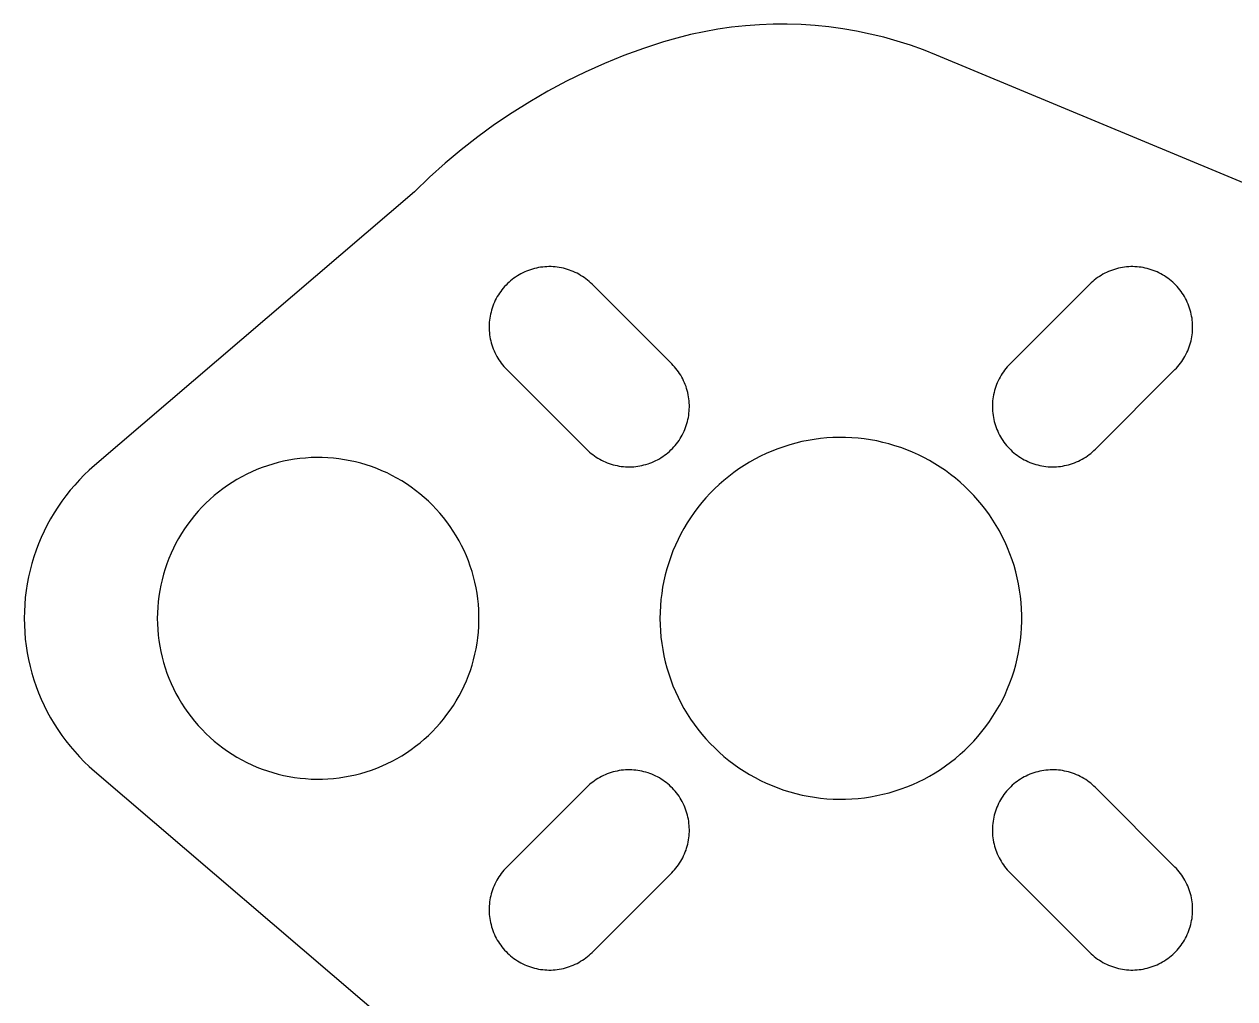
# Model space of a CAD drawing. Header units: millimetres. Extents: x 1015 to 1415, y -25 to 475.
# Drawn here: x 1231.58 to 1261.68, y 1.9 to 26.14 of the extents above; entities that cross this region are included whole.
import ezdxf

# ---------------------------------------------------------------- set-up
doc = ezdxf.new("R2010")
doc.units = ezdxf.units.MM
doc.header["$MEASUREMENT"] = 0
doc.layers.add('corte', color=1, linetype='Continuous', true_color=0xff0000)

msp = doc.modelspace()

# ---------------------------------------------------------------- linework, layer by layer
at = {"layer": 'corte', "linetype": 'Continuous', "lineweight": 25}
for p, q in [((1248.485, 25.949), (1248.146, 25.877)), ((1248.826, 26.01), (1248.485, 25.949)), ((1249.169, 26.06), (1248.826, 26.01)), ((1249.514, 26.097), (1249.169, 26.06)), ((1249.86, 26.122), (1249.514, 26.097)), ((1250.206, 26.136), (1249.86, 26.122)), ((1250.553, 26.137), (1250.206, 26.136)), ((1250.899, 26.126), (1250.553, 26.137)), ((1251.245, 26.103), (1250.899, 26.126)), ((1251.59, 26.069), (1251.245, 26.103)), ((1251.933, 26.022), (1251.59, 26.069)), ((1252.275, 25.964), (1251.933, 26.022)), ((1252.614, 25.893), (1252.275, 25.964)), ((1252.951, 25.811), (1252.614, 25.893)), ((1247.477, 25.696), (1246.981, 25.534)), ((1247.81, 25.792), (1247.477, 25.696)), ((1248.146, 25.877), (1247.81, 25.792)), ((1253.284, 25.718), (1252.951, 25.811)), ((1253.615, 25.613), (1253.284, 25.718)), ((1253.941, 25.496), (1253.615, 25.613)), ((1246.491, 25.355), (1246.008, 25.159)), ((1246.981, 25.534), (1246.491, 25.355)), ((1254.263, 25.369), (1253.941, 25.496)), ((1274.041, 17.128), (1254.263, 25.369)), ((1246.008, 25.159), (1245.531, 24.946)), ((1245.063, 24.716), (1244.602, 24.471)), ((1245.531, 24.946), (1245.063, 24.716)), ((1244.602, 24.471), (1244.151, 24.21)), ((1244.151, 24.21), (1243.708, 23.933)), ((1243.708, 23.933), (1243.276, 23.641)), ((1243.276, 23.641), (1242.854, 23.334)), ((1242.854, 23.334), (1242.443, 23.012)), ((1242.443, 23.012), (1242.043, 22.677)), ((1242.043, 22.677), (1241.656, 22.328)), ((1241.656, 22.328), (1241.28, 21.965)), ((1241.28, 21.965), (1233.325, 15.157)), ((1243.841, 19.877), (1243.798, 19.848)), ((1243.885, 19.903), (1243.841, 19.877)), ((1243.93, 19.929), (1243.885, 19.903)), ((1243.976, 19.952), (1243.93, 19.929)), ((1244.023, 19.974), (1243.976, 19.952)), ((1244.071, 19.995), (1244.023, 19.974)), ((1244.119, 20.014), (1244.071, 19.995)), ((1244.168, 20.031), (1244.119, 20.014)), ((1244.217, 20.046), (1244.168, 20.031)), ((1244.267, 20.06), (1244.217, 20.046)), ((1244.318, 20.072), (1244.267, 20.06)), ((1244.369, 20.082), (1244.318, 20.072)), ((1244.42, 20.09), (1244.369, 20.082)), ((1244.471, 20.097), (1244.42, 20.09)), ((1244.523, 20.102), (1244.471, 20.097)), ((1244.574, 20.105), (1244.523, 20.102)), ((1244.626, 20.106), (1244.574, 20.105)), ((1244.678, 20.106), (1244.626, 20.106)), ((1244.73, 20.104), (1244.678, 20.106)), ((1244.781, 20.1), (1244.73, 20.104)), ((1244.833, 20.094), (1244.781, 20.1)), ((1244.884, 20.086), (1244.833, 20.094)), ((1244.935, 20.077), (1244.884, 20.086)), ((1244.985, 20.066), (1244.935, 20.077)), ((1245.035, 20.053), (1244.985, 20.066)), ((1245.085, 20.039), (1245.035, 20.053)), ((1245.134, 20.022), (1245.085, 20.039)), ((1245.183, 20.004), (1245.134, 20.022)), ((1245.231, 19.985), (1245.183, 20.004)), ((1245.278, 19.964), (1245.231, 19.985)), ((1245.325, 19.941), (1245.278, 19.964)), ((1245.37, 19.916), (1245.325, 19.941)), ((1245.415, 19.89), (1245.37, 19.916)), ((1245.459, 19.863), (1245.415, 19.89)), ((1258.359, 19.89), (1258.315, 19.863)), ((1258.403, 19.916), (1258.359, 19.89)), ((1258.449, 19.941), (1258.403, 19.916)), ((1258.495, 19.964), (1258.449, 19.941)), ((1258.543, 19.985), (1258.495, 19.964)), ((1258.591, 20.004), (1258.543, 19.985)), ((1258.639, 20.022), (1258.591, 20.004)), ((1258.688, 20.039), (1258.639, 20.022)), ((1258.738, 20.053), (1258.688, 20.039)), ((1258.788, 20.066), (1258.738, 20.053)), ((1258.839, 20.077), (1258.788, 20.066)), ((1258.89, 20.086), (1258.839, 20.077)), ((1258.941, 20.094), (1258.89, 20.086)), ((1258.992, 20.1), (1258.941, 20.094)), ((1259.044, 20.104), (1258.992, 20.1)), ((1259.096, 20.106), (1259.044, 20.104)), ((1259.148, 20.106), (1259.096, 20.106)), ((1259.199, 20.105), (1259.148, 20.106)), ((1259.251, 20.102), (1259.199, 20.105)), ((1259.303, 20.097), (1259.251, 20.102)), ((1259.354, 20.09), (1259.303, 20.097)), ((1259.405, 20.082), (1259.354, 20.09)), ((1259.456, 20.072), (1259.405, 20.082)), ((1259.506, 20.06), (1259.456, 20.072)), ((1259.556, 20.046), (1259.506, 20.06)), ((1259.606, 20.031), (1259.556, 20.046)), ((1259.654, 20.014), (1259.606, 20.031)), ((1259.703, 19.995), (1259.654, 20.014)), ((1259.75, 19.974), (1259.703, 19.995)), ((1259.797, 19.952), (1259.75, 19.974)), ((1259.843, 19.929), (1259.797, 19.952)), ((1259.888, 19.903), (1259.843, 19.929)), ((1259.933, 19.877), (1259.888, 19.903)), ((1259.976, 19.848), (1259.933, 19.877)), ((1243.491, 19.572), (1243.458, 19.532)), ((1243.525, 19.611), (1243.491, 19.572)), ((1243.56, 19.649), (1243.525, 19.611)), ((1243.597, 19.685), (1243.56, 19.649)), ((1243.635, 19.721), (1243.597, 19.685)), ((1243.674, 19.755), (1243.635, 19.721)), ((1243.714, 19.787), (1243.674, 19.755)), ((1243.755, 19.818), (1243.714, 19.787)), ((1243.798, 19.848), (1243.755, 19.818)), ((1245.502, 19.834), (1245.459, 19.863)), ((1245.543, 19.803), (1245.502, 19.834)), ((1245.584, 19.771), (1245.543, 19.803)), ((1245.624, 19.738), (1245.584, 19.771)), ((1245.662, 19.703), (1245.624, 19.738)), ((1245.7, 19.667), (1245.662, 19.703)), ((1247.679, 17.687), (1245.7, 19.667)), ((1258.074, 19.667), (1256.094, 17.687)), ((1258.111, 19.703), (1258.074, 19.667)), ((1258.15, 19.738), (1258.111, 19.703)), ((1258.189, 19.771), (1258.15, 19.738)), ((1258.23, 19.803), (1258.189, 19.771)), ((1258.272, 19.834), (1258.23, 19.803)), ((1258.315, 19.863), (1258.272, 19.834)), ((1260.018, 19.818), (1259.976, 19.848)), ((1260.06, 19.787), (1260.018, 19.818)), ((1260.1, 19.755), (1260.06, 19.787)), ((1260.139, 19.721), (1260.1, 19.755)), ((1260.177, 19.685), (1260.139, 19.721)), ((1260.213, 19.649), (1260.177, 19.685)), ((1260.249, 19.611), (1260.213, 19.649)), ((1260.283, 19.572), (1260.249, 19.611)), ((1260.315, 19.532), (1260.283, 19.572)), ((1243.293, 19.269), (1243.271, 19.222)), ((1243.317, 19.315), (1243.293, 19.269)), ((1243.342, 19.36), (1243.317, 19.315)), ((1243.369, 19.405), (1243.342, 19.36)), ((1243.397, 19.448), (1243.369, 19.405)), ((1243.427, 19.49), (1243.397, 19.448)), ((1243.458, 19.532), (1243.427, 19.49)), ((1260.347, 19.49), (1260.315, 19.532)), ((1260.376, 19.448), (1260.347, 19.49)), ((1260.405, 19.405), (1260.376, 19.448)), ((1260.432, 19.36), (1260.405, 19.405)), ((1260.457, 19.315), (1260.432, 19.36)), ((1260.48, 19.269), (1260.457, 19.315)), ((1260.502, 19.222), (1260.48, 19.269)), ((1243.186, 18.978), (1243.174, 18.928)), ((1243.199, 19.028), (1243.186, 18.978)), ((1243.215, 19.077), (1243.199, 19.028)), ((1243.232, 19.126), (1243.215, 19.077)), ((1243.251, 19.175), (1243.232, 19.126)), ((1243.271, 19.222), (1243.251, 19.175)), ((1260.523, 19.175), (1260.502, 19.222)), ((1260.542, 19.126), (1260.523, 19.175)), ((1260.559, 19.077), (1260.542, 19.126)), ((1260.574, 19.028), (1260.559, 19.077)), ((1260.588, 18.978), (1260.574, 19.028)), ((1260.6, 18.928), (1260.588, 18.978)), ((1243.14, 18.671), (1243.139, 18.619)), ((1243.143, 18.723), (1243.14, 18.671)), ((1243.148, 18.774), (1243.143, 18.723)), ((1243.155, 18.826), (1243.148, 18.774)), ((1243.164, 18.877), (1243.155, 18.826)), ((1243.174, 18.928), (1243.164, 18.877)), ((1260.61, 18.877), (1260.6, 18.928)), ((1260.619, 18.826), (1260.61, 18.877)), ((1260.625, 18.774), (1260.619, 18.826)), ((1260.63, 18.723), (1260.625, 18.774)), ((1260.633, 18.671), (1260.63, 18.723)), ((1260.635, 18.619), (1260.633, 18.671)), ((1243.139, 18.619), (1243.139, 18.568)), ((1243.139, 18.568), (1243.142, 18.516)), ((1243.142, 18.516), (1243.146, 18.464)), ((1243.146, 18.464), (1243.151, 18.413)), ((1243.151, 18.413), (1243.159, 18.362)), ((1260.615, 18.362), (1260.622, 18.413)), ((1260.622, 18.413), (1260.628, 18.464)), ((1260.628, 18.464), (1260.632, 18.516)), ((1260.632, 18.516), (1260.634, 18.568)), ((1260.634, 18.568), (1260.635, 18.619)), ((1243.159, 18.362), (1243.168, 18.311)), ((1243.168, 18.311), (1243.179, 18.26)), ((1243.179, 18.26), (1243.192, 18.21)), ((1243.192, 18.21), (1243.207, 18.16)), ((1243.207, 18.16), (1243.223, 18.111)), ((1243.223, 18.111), (1243.241, 18.063)), ((1260.533, 18.063), (1260.55, 18.111)), ((1260.55, 18.111), (1260.567, 18.16)), ((1260.567, 18.16), (1260.581, 18.21)), ((1260.581, 18.21), (1260.594, 18.26)), ((1260.594, 18.26), (1260.605, 18.311)), ((1260.605, 18.311), (1260.615, 18.362)), ((1243.241, 18.063), (1243.261, 18.015)), ((1243.261, 18.015), (1243.282, 17.967)), ((1243.282, 17.967), (1243.305, 17.921)), ((1243.305, 17.921), (1243.329, 17.875)), ((1243.329, 17.875), (1243.355, 17.83)), ((1243.355, 17.83), (1243.383, 17.787)), ((1243.383, 17.787), (1243.412, 17.744)), ((1260.362, 17.744), (1260.391, 17.787)), ((1260.391, 17.787), (1260.418, 17.83)), ((1260.418, 17.83), (1260.444, 17.875)), ((1260.444, 17.875), (1260.469, 17.921)), ((1260.469, 17.921), (1260.492, 17.967)), ((1260.492, 17.967), (1260.513, 18.015)), ((1260.513, 18.015), (1260.533, 18.063)), ((1243.412, 17.744), (1243.442, 17.702)), ((1243.442, 17.702), (1243.474, 17.661)), ((1243.474, 17.661), (1243.508, 17.622)), ((1243.508, 17.622), (1243.542, 17.583)), ((1243.542, 17.583), (1243.578, 17.546)), ((1243.578, 17.546), (1245.558, 15.566)), ((1247.715, 17.65), (1247.679, 17.687)), ((1247.75, 17.612), (1247.715, 17.65)), ((1247.783, 17.572), (1247.75, 17.612)), ((1247.815, 17.531), (1247.783, 17.572)), ((1247.846, 17.489), (1247.815, 17.531)), ((1247.875, 17.446), (1247.846, 17.489)), ((1255.928, 17.489), (1255.899, 17.446)), ((1255.958, 17.531), (1255.928, 17.489)), ((1255.99, 17.572), (1255.958, 17.531)), ((1256.023, 17.612), (1255.99, 17.572)), ((1256.058, 17.65), (1256.023, 17.612)), ((1256.094, 17.687), (1256.058, 17.65)), ((1258.215, 15.566), (1260.195, 17.546)), ((1260.195, 17.546), (1260.231, 17.583)), ((1260.231, 17.583), (1260.266, 17.622)), ((1260.266, 17.622), (1260.299, 17.661)), ((1260.299, 17.661), (1260.331, 17.702)), ((1260.331, 17.702), (1260.362, 17.744)), ((1247.903, 17.403), (1247.875, 17.446)), ((1247.929, 17.358), (1247.903, 17.403)), ((1247.953, 17.312), (1247.929, 17.358)), ((1247.976, 17.266), (1247.953, 17.312)), ((1247.997, 17.219), (1247.976, 17.266)), ((1248.017, 17.171), (1247.997, 17.219)), ((1248.035, 17.122), (1248.017, 17.171)), ((1255.757, 17.171), (1255.739, 17.122)), ((1255.776, 17.219), (1255.757, 17.171)), ((1255.798, 17.266), (1255.776, 17.219)), ((1255.821, 17.312), (1255.798, 17.266)), ((1255.845, 17.358), (1255.821, 17.312)), ((1255.871, 17.403), (1255.845, 17.358)), ((1255.899, 17.446), (1255.871, 17.403)), ((1248.051, 17.073), (1248.035, 17.122)), ((1248.065, 17.023), (1248.051, 17.073)), ((1248.078, 16.973), (1248.065, 17.023)), ((1248.089, 16.922), (1248.078, 16.973)), ((1248.099, 16.871), (1248.089, 16.922)), ((1248.106, 16.82), (1248.099, 16.871)), ((1255.675, 16.871), (1255.667, 16.82)), ((1255.684, 16.922), (1255.675, 16.871)), ((1255.695, 16.973), (1255.684, 16.922)), ((1255.708, 17.023), (1255.695, 16.973)), ((1255.723, 17.073), (1255.708, 17.023)), ((1255.739, 17.122), (1255.723, 17.073)), ((1248.112, 16.769), (1248.106, 16.82)), ((1248.116, 16.717), (1248.112, 16.769)), ((1248.114, 16.51), (1248.117, 16.562)), ((1248.118, 16.665), (1248.116, 16.717)), ((1248.117, 16.562), (1248.119, 16.614)), ((1248.119, 16.614), (1248.118, 16.665)), ((1255.657, 16.717), (1255.655, 16.665)), ((1255.655, 16.665), (1255.655, 16.614)), ((1255.655, 16.614), (1255.656, 16.562)), ((1255.656, 16.562), (1255.659, 16.51)), ((1255.661, 16.769), (1255.657, 16.717)), ((1255.667, 16.82), (1255.661, 16.769)), ((1248.072, 16.255), (1248.084, 16.305)), ((1248.084, 16.305), (1248.094, 16.356)), ((1248.094, 16.356), (1248.103, 16.407)), ((1248.103, 16.407), (1248.109, 16.459)), ((1248.109, 16.459), (1248.114, 16.51)), ((1255.659, 16.51), (1255.664, 16.459)), ((1255.664, 16.459), (1255.671, 16.407)), ((1255.671, 16.407), (1255.679, 16.356)), ((1255.679, 16.356), (1255.69, 16.305)), ((1255.69, 16.305), (1255.701, 16.255)), ((1247.941, 15.918), (1247.965, 15.964)), ((1247.965, 15.964), (1247.987, 16.011)), ((1247.987, 16.011), (1248.007, 16.059)), ((1248.007, 16.059), (1248.026, 16.107)), ((1248.026, 16.107), (1248.043, 16.156)), ((1248.043, 16.156), (1248.058, 16.205)), ((1248.058, 16.205), (1248.072, 16.255)), ((1255.701, 16.255), (1255.715, 16.205)), ((1255.715, 16.205), (1255.731, 16.156)), ((1255.731, 16.156), (1255.748, 16.107)), ((1255.748, 16.107), (1255.766, 16.059)), ((1255.766, 16.059), (1255.787, 16.011)), ((1255.787, 16.011), (1255.809, 15.964)), ((1255.809, 15.964), (1255.833, 15.918)), ((1247.733, 15.622), (1247.767, 15.661)), ((1247.767, 15.661), (1247.8, 15.702)), ((1247.8, 15.702), (1247.831, 15.743)), ((1247.831, 15.743), (1247.861, 15.785)), ((1247.861, 15.785), (1247.889, 15.829)), ((1247.889, 15.829), (1247.916, 15.873)), ((1247.916, 15.873), (1247.941, 15.918)), ((1250.614, 15.675), (1250.465, 15.628)), ((1250.765, 15.717), (1250.614, 15.675)), ((1250.917, 15.753), (1250.765, 15.717)), ((1251.07, 15.784), (1250.917, 15.753)), ((1251.224, 15.81), (1251.07, 15.784)), ((1251.379, 15.83), (1251.224, 15.81)), ((1251.534, 15.845), (1251.379, 15.83)), ((1251.69, 15.854), (1251.534, 15.845)), ((1251.846, 15.858), (1251.69, 15.854)), ((1252.002, 15.857), (1251.846, 15.858)), ((1252.158, 15.85), (1252.002, 15.857)), ((1252.314, 15.838), (1252.158, 15.85)), ((1252.469, 15.821), (1252.314, 15.838)), ((1252.624, 15.798), (1252.469, 15.821)), ((1252.778, 15.77), (1252.624, 15.798)), ((1252.93, 15.736), (1252.778, 15.77)), ((1253.081, 15.697), (1252.93, 15.736)), ((1253.231, 15.653), (1253.081, 15.697)), ((1255.833, 15.918), (1255.858, 15.873)), ((1255.858, 15.873), (1255.885, 15.829)), ((1255.885, 15.829), (1255.913, 15.785)), ((1255.913, 15.785), (1255.943, 15.743)), ((1255.943, 15.743), (1255.974, 15.702)), ((1255.974, 15.702), (1256.007, 15.661)), ((1256.007, 15.661), (1256.041, 15.622)), ((1238.712, 15.355), (1238.573, 15.346)), ((1238.851, 15.358), (1238.712, 15.355)), ((1238.99, 15.357), (1238.851, 15.358)), ((1239.128, 15.351), (1238.99, 15.357)), ((1245.558, 15.566), (1245.595, 15.53)), ((1245.595, 15.53), (1245.634, 15.495)), ((1245.634, 15.495), (1245.674, 15.462)), ((1245.674, 15.462), (1245.714, 15.43)), ((1245.714, 15.43), (1245.756, 15.4)), ((1245.756, 15.4), (1245.799, 15.37)), ((1245.799, 15.37), (1245.843, 15.343)), ((1247.373, 15.33), (1247.417, 15.357)), ((1247.417, 15.357), (1247.46, 15.385)), ((1247.46, 15.385), (1247.503, 15.415)), ((1247.503, 15.415), (1247.544, 15.446)), ((1247.544, 15.446), (1247.584, 15.478)), ((1247.584, 15.478), (1247.623, 15.512)), ((1247.623, 15.512), (1247.661, 15.548)), ((1247.661, 15.548), (1247.698, 15.584)), ((1247.698, 15.584), (1247.733, 15.622)), ((1249.888, 15.39), (1249.749, 15.319)), ((1250.029, 15.457), (1249.888, 15.39)), ((1250.172, 15.519), (1250.029, 15.457)), ((1250.318, 15.576), (1250.172, 15.519)), ((1250.465, 15.628), (1250.318, 15.576)), ((1253.38, 15.604), (1253.231, 15.653)), ((1253.526, 15.549), (1253.38, 15.604)), ((1253.67, 15.49), (1253.526, 15.549)), ((1253.813, 15.426), (1253.67, 15.49)), ((1253.953, 15.356), (1253.813, 15.426)), ((1254.09, 15.282), (1253.953, 15.356)), ((1256.041, 15.622), (1256.076, 15.584)), ((1256.076, 15.584), (1256.113, 15.548)), ((1256.113, 15.548), (1256.15, 15.512)), ((1256.15, 15.512), (1256.189, 15.478)), ((1256.189, 15.478), (1256.23, 15.446)), ((1256.23, 15.446), (1256.271, 15.415)), ((1256.271, 15.415), (1256.313, 15.385)), ((1256.313, 15.385), (1256.357, 15.357)), ((1256.357, 15.357), (1256.401, 15.33)), ((1257.931, 15.343), (1257.975, 15.37)), ((1257.975, 15.37), (1258.017, 15.4)), ((1258.017, 15.4), (1258.059, 15.43)), ((1258.059, 15.43), (1258.1, 15.462)), ((1258.1, 15.462), (1258.14, 15.495)), ((1258.14, 15.495), (1258.178, 15.53)), ((1258.178, 15.53), (1258.215, 15.566)), ((1233.325, 15.157), (1233.196, 15.043)), ((1237.363, 15.057), (1237.235, 15.002)), ((1237.492, 15.108), (1237.363, 15.057)), ((1237.623, 15.154), (1237.492, 15.108)), ((1237.756, 15.195), (1237.623, 15.154)), ((1237.889, 15.232), (1237.756, 15.195)), ((1238.024, 15.265), (1237.889, 15.232)), ((1238.161, 15.292), (1238.024, 15.265)), ((1238.297, 15.315), (1238.161, 15.292)), ((1238.435, 15.333), (1238.297, 15.315)), ((1238.573, 15.346), (1238.435, 15.333)), ((1239.267, 15.341), (1239.128, 15.351)), ((1239.405, 15.325), (1239.267, 15.341)), ((1239.542, 15.305), (1239.405, 15.325)), ((1239.679, 15.279), (1239.542, 15.305)), ((1239.814, 15.25), (1239.679, 15.279)), ((1239.949, 15.215), (1239.814, 15.25)), ((1240.082, 15.176), (1239.949, 15.215)), ((1240.214, 15.132), (1240.082, 15.176)), ((1240.344, 15.084), (1240.214, 15.132)), ((1240.472, 15.031), (1240.344, 15.084)), ((1245.843, 15.343), (1245.888, 15.317)), ((1245.888, 15.317), (1245.933, 15.292)), ((1245.933, 15.292), (1245.98, 15.27)), ((1245.98, 15.27), (1246.027, 15.248)), ((1246.027, 15.248), (1246.075, 15.229)), ((1246.075, 15.229), (1246.123, 15.211)), ((1246.123, 15.211), (1246.173, 15.195)), ((1246.173, 15.195), (1246.222, 15.18)), ((1246.222, 15.18), (1246.272, 15.167)), ((1246.272, 15.167), (1246.323, 15.156)), ((1246.323, 15.156), (1246.374, 15.147)), ((1246.374, 15.147), (1246.425, 15.139)), ((1246.425, 15.139), (1246.477, 15.133)), ((1246.477, 15.133), (1246.528, 15.129)), ((1246.528, 15.129), (1246.58, 15.127)), ((1246.58, 15.127), (1246.632, 15.127)), ((1246.632, 15.127), (1246.684, 15.128)), ((1246.684, 15.128), (1246.735, 15.131)), ((1246.735, 15.131), (1246.787, 15.136)), ((1246.787, 15.136), (1246.838, 15.143)), ((1246.838, 15.143), (1246.889, 15.151)), ((1246.889, 15.151), (1246.94, 15.161)), ((1246.94, 15.161), (1246.99, 15.173)), ((1246.99, 15.173), (1247.04, 15.187)), ((1247.04, 15.187), (1247.09, 15.202)), ((1247.09, 15.202), (1247.139, 15.22)), ((1247.139, 15.22), (1247.187, 15.238)), ((1247.187, 15.238), (1247.234, 15.259)), ((1247.234, 15.259), (1247.281, 15.281)), ((1247.281, 15.281), (1247.327, 15.304)), ((1247.327, 15.304), (1247.373, 15.33)), ((1249.349, 15.075), (1249.222, 14.985)), ((1249.48, 15.161), (1249.349, 15.075)), ((1249.613, 15.242), (1249.48, 15.161)), ((1249.749, 15.319), (1249.613, 15.242)), ((1254.225, 15.203), (1254.09, 15.282)), ((1254.357, 15.12), (1254.225, 15.203)), ((1254.486, 15.032), (1254.357, 15.12)), ((1256.401, 15.33), (1256.446, 15.304)), ((1256.446, 15.304), (1256.492, 15.281)), ((1256.492, 15.281), (1256.539, 15.259)), ((1256.539, 15.259), (1256.587, 15.238)), ((1256.587, 15.238), (1256.635, 15.22)), ((1256.635, 15.22), (1256.684, 15.202)), ((1256.684, 15.202), (1256.733, 15.187)), ((1256.733, 15.187), (1256.783, 15.173)), ((1256.783, 15.173), (1256.834, 15.161)), ((1256.834, 15.161), (1256.884, 15.151)), ((1256.884, 15.151), (1256.935, 15.143)), ((1256.935, 15.143), (1256.987, 15.136)), ((1256.987, 15.136), (1257.038, 15.131)), ((1257.038, 15.131), (1257.09, 15.128)), ((1257.09, 15.128), (1257.142, 15.127)), ((1257.142, 15.127), (1257.194, 15.127)), ((1257.194, 15.127), (1257.245, 15.129)), ((1257.245, 15.129), (1257.297, 15.133)), ((1257.297, 15.133), (1257.348, 15.139)), ((1257.348, 15.139), (1257.4, 15.147)), ((1257.4, 15.147), (1257.451, 15.156)), ((1257.451, 15.156), (1257.501, 15.167)), ((1257.501, 15.167), (1257.551, 15.18)), ((1257.551, 15.18), (1257.601, 15.195)), ((1257.601, 15.195), (1257.65, 15.211)), ((1257.65, 15.211), (1257.699, 15.229)), ((1257.699, 15.229), (1257.747, 15.248)), ((1257.747, 15.248), (1257.794, 15.27)), ((1257.794, 15.27), (1257.84, 15.292)), ((1257.84, 15.292), (1257.886, 15.317)), ((1257.886, 15.317), (1257.931, 15.343)), ((1232.95, 14.801), (1232.834, 14.674)), ((1233.071, 14.924), (1232.95, 14.801)), ((1233.196, 15.043), (1233.071, 14.924)), ((1236.866, 14.81), (1236.747, 14.738)), ((1236.987, 14.879), (1236.866, 14.81)), ((1237.11, 14.942), (1236.987, 14.879)), ((1237.235, 15.002), (1237.11, 14.942)), ((1240.599, 14.974), (1240.472, 15.031)), ((1240.723, 14.912), (1240.599, 14.974)), ((1240.845, 14.846), (1240.723, 14.912)), ((1240.965, 14.776), (1240.845, 14.846)), ((1241.083, 14.702), (1240.965, 14.776)), ((1248.977, 14.791), (1248.859, 14.688)), ((1249.097, 14.89), (1248.977, 14.791)), ((1249.222, 14.985), (1249.097, 14.89)), ((1254.612, 14.94), (1254.486, 15.032)), ((1254.735, 14.843), (1254.612, 14.94)), ((1254.854, 14.742), (1254.735, 14.843)), ((1232.721, 14.543), (1232.614, 14.408)), ((1232.834, 14.674), (1232.721, 14.543)), ((1236.407, 14.497), (1236.3, 14.41)), ((1236.518, 14.582), (1236.407, 14.497)), ((1236.631, 14.662), (1236.518, 14.582)), ((1236.747, 14.738), (1236.631, 14.662)), ((1241.197, 14.624), (1241.083, 14.702)), ((1241.309, 14.542), (1241.197, 14.624)), ((1241.418, 14.456), (1241.309, 14.542)), ((1241.524, 14.366), (1241.418, 14.456)), ((1248.635, 14.47), (1248.529, 14.355)), ((1248.745, 14.581), (1248.635, 14.47)), ((1248.859, 14.688), (1248.745, 14.581)), ((1254.97, 14.637), (1254.854, 14.742)), ((1255.081, 14.528), (1254.97, 14.637)), ((1255.19, 14.415), (1255.081, 14.528)), ((1232.511, 14.269), (1232.413, 14.127)), ((1232.614, 14.408), (1232.511, 14.269)), ((1236.094, 14.223), (1235.997, 14.124)), ((1236.196, 14.318), (1236.094, 14.223)), ((1236.3, 14.41), (1236.196, 14.318)), ((1241.627, 14.273), (1241.524, 14.366)), ((1241.727, 14.176), (1241.627, 14.273)), ((1241.823, 14.075), (1241.727, 14.176)), ((1248.427, 14.237), (1248.33, 14.115)), ((1248.529, 14.355), (1248.427, 14.237)), ((1255.294, 14.299), (1255.19, 14.415)), ((1255.394, 14.179), (1255.294, 14.299)), ((1255.489, 14.055), (1255.394, 14.179)), ((1232.32, 13.982), (1232.232, 13.833)), ((1232.413, 14.127), (1232.32, 13.982)), ((1235.812, 13.917), (1235.725, 13.809)), ((1235.903, 14.022), (1235.812, 13.917)), ((1235.997, 14.124), (1235.903, 14.022)), ((1241.915, 13.972), (1241.823, 14.075)), ((1242.004, 13.865), (1241.915, 13.972)), ((1242.089, 13.756), (1242.004, 13.865)), ((1248.147, 13.862), (1248.062, 13.73)), ((1248.236, 13.99), (1248.147, 13.862)), ((1248.33, 14.115), (1248.236, 13.99)), ((1255.581, 13.929), (1255.489, 14.055)), ((1255.668, 13.799), (1255.581, 13.929)), ((1232.149, 13.682), (1232.072, 13.528)), ((1232.232, 13.833), (1232.149, 13.682)), ((1235.563, 13.583), (1235.487, 13.467)), ((1235.642, 13.697), (1235.563, 13.583)), ((1235.725, 13.809), (1235.642, 13.697)), ((1242.17, 13.643), (1242.089, 13.756)), ((1242.248, 13.528), (1242.17, 13.643)), ((1247.982, 13.596), (1247.907, 13.459)), ((1248.062, 13.73), (1247.982, 13.596)), ((1255.75, 13.666), (1255.668, 13.799)), ((1255.828, 13.531), (1255.75, 13.666)), ((1231.999, 13.371), (1231.933, 13.212)), ((1232.072, 13.528), (1231.999, 13.371)), ((1235.416, 13.347), (1235.349, 13.226)), ((1235.487, 13.467), (1235.416, 13.347)), ((1242.321, 13.41), (1242.248, 13.528)), ((1242.39, 13.289), (1242.321, 13.41)), ((1242.455, 13.167), (1242.39, 13.289)), ((1247.837, 13.32), (1247.771, 13.178)), ((1247.907, 13.459), (1247.837, 13.32)), ((1255.901, 13.392), (1255.828, 13.531)), ((1255.969, 13.252), (1255.901, 13.392)), ((1256.032, 13.109), (1255.969, 13.252)), ((1231.871, 13.05), (1231.816, 12.887)), ((1231.933, 13.212), (1231.871, 13.05)), ((1235.228, 12.976), (1235.174, 12.848)), ((1235.287, 13.102), (1235.228, 12.976)), ((1235.349, 13.226), (1235.287, 13.102)), ((1242.516, 13.042), (1242.455, 13.167)), ((1242.572, 12.915), (1242.516, 13.042)), ((1247.71, 13.034), (1247.655, 12.888)), ((1247.771, 13.178), (1247.71, 13.034)), ((1256.091, 12.964), (1256.032, 13.109)), ((1256.144, 12.817), (1256.091, 12.964)), ((1231.766, 12.722), (1231.722, 12.555)), ((1231.816, 12.887), (1231.766, 12.722)), ((1235.125, 12.718), (1235.08, 12.587)), ((1235.174, 12.848), (1235.125, 12.718)), ((1242.624, 12.786), (1242.572, 12.915)), ((1242.671, 12.655), (1242.624, 12.786)), ((1242.714, 12.523), (1242.671, 12.655)), ((1247.604, 12.74), (1247.559, 12.591)), ((1247.655, 12.888), (1247.604, 12.74)), ((1256.192, 12.669), (1256.144, 12.817)), ((1256.235, 12.518), (1256.192, 12.669)), ((1231.683, 12.387), (1231.651, 12.217)), ((1231.722, 12.555), (1231.683, 12.387)), ((1235.04, 12.454), (1235.004, 12.32)), ((1235.08, 12.587), (1235.04, 12.454)), ((1242.752, 12.39), (1242.714, 12.523)), ((1242.785, 12.255), (1242.752, 12.39)), ((1247.519, 12.44), (1247.484, 12.288)), ((1247.559, 12.591), (1247.519, 12.44)), ((1256.272, 12.367), (1256.235, 12.518)), ((1256.305, 12.214), (1256.272, 12.367)), ((1231.624, 12.047), (1231.603, 11.875)), ((1231.651, 12.217), (1231.624, 12.047)), ((1234.947, 12.048), (1234.925, 11.911)), ((1234.973, 12.184), (1234.947, 12.048)), ((1235.004, 12.32), (1234.973, 12.184)), ((1242.814, 12.119), (1242.785, 12.255)), ((1242.838, 11.982), (1242.814, 12.119)), ((1247.454, 12.134), (1247.43, 11.98)), ((1247.484, 12.288), (1247.454, 12.134)), ((1256.332, 12.06), (1256.305, 12.214)), ((1256.353, 11.906), (1256.332, 12.06)), ((1231.603, 11.875), (1231.588, 11.704)), ((1234.908, 11.773), (1234.896, 11.635)), ((1234.925, 11.911), (1234.908, 11.773)), ((1242.857, 11.845), (1242.838, 11.982)), ((1242.872, 11.707), (1242.857, 11.845)), ((1247.411, 11.825), (1247.398, 11.669)), ((1247.43, 11.98), (1247.411, 11.825)), ((1256.37, 11.75), (1256.353, 11.906)), ((1256.381, 11.594), (1256.37, 11.75)), ((1231.58, 11.531), (1231.577, 11.359)), ((1231.588, 11.704), (1231.58, 11.531)), ((1234.889, 11.496), (1234.887, 11.357)), ((1234.896, 11.635), (1234.889, 11.496)), ((1242.881, 11.568), (1242.872, 11.707)), ((1242.886, 11.429), (1242.881, 11.568)), ((1247.389, 11.513), (1247.387, 11.357)), ((1247.398, 11.669), (1247.389, 11.513)), ((1256.386, 11.438), (1256.381, 11.594)), ((1231.577, 11.359), (1231.58, 11.186)), ((1231.58, 11.186), (1231.588, 11.014)), ((1234.887, 11.357), (1234.889, 11.219)), ((1234.889, 11.219), (1234.897, 11.08)), ((1242.872, 11.013), (1242.881, 11.152)), ((1242.881, 11.152), (1242.886, 11.291)), ((1242.886, 11.291), (1242.886, 11.429)), ((1247.387, 11.357), (1247.39, 11.201)), ((1247.39, 11.201), (1247.398, 11.045)), ((1256.381, 11.126), (1256.386, 11.282)), ((1256.386, 11.282), (1256.386, 11.438)), ((1231.588, 11.014), (1231.603, 10.842)), ((1231.603, 10.842), (1231.624, 10.671)), ((1234.897, 11.08), (1234.909, 10.942)), ((1234.909, 10.942), (1234.925, 10.804)), ((1242.838, 10.738), (1242.857, 10.875)), ((1242.857, 10.875), (1242.872, 11.013)), ((1247.398, 11.045), (1247.411, 10.889)), ((1247.411, 10.889), (1247.43, 10.734)), ((1256.354, 10.815), (1256.37, 10.97)), ((1256.37, 10.97), (1256.381, 11.126)), ((1231.624, 10.671), (1231.651, 10.5)), ((1234.925, 10.804), (1234.947, 10.667)), ((1234.947, 10.667), (1234.974, 10.53)), ((1242.786, 10.465), (1242.814, 10.601)), ((1242.814, 10.601), (1242.838, 10.738)), ((1247.43, 10.734), (1247.455, 10.58)), ((1247.455, 10.58), (1247.484, 10.427)), ((1256.305, 10.506), (1256.332, 10.66)), ((1256.332, 10.66), (1256.354, 10.815)), ((1231.651, 10.5), (1231.683, 10.331)), ((1231.683, 10.331), (1231.722, 10.162)), ((1234.974, 10.53), (1235.005, 10.395)), ((1235.005, 10.395), (1235.04, 10.261)), ((1235.04, 10.261), (1235.081, 10.128)), ((1242.714, 10.197), (1242.752, 10.33)), ((1242.752, 10.33), (1242.786, 10.465)), ((1247.484, 10.427), (1247.519, 10.274)), ((1247.519, 10.274), (1247.56, 10.124)), ((1256.236, 10.202), (1256.273, 10.353)), ((1256.273, 10.353), (1256.305, 10.506)), ((1231.722, 10.162), (1231.766, 9.995)), ((1231.766, 9.995), (1231.816, 9.83)), ((1235.081, 10.128), (1235.126, 9.997)), ((1235.126, 9.997), (1235.175, 9.867)), ((1242.624, 9.934), (1242.672, 10.065)), ((1242.672, 10.065), (1242.714, 10.197)), ((1247.56, 10.124), (1247.605, 9.974)), ((1247.605, 9.974), (1247.656, 9.826)), ((1256.145, 9.903), (1256.193, 10.051)), ((1256.193, 10.051), (1256.236, 10.202)), ((1231.816, 9.83), (1231.871, 9.667)), ((1231.871, 9.667), (1231.933, 9.505)), ((1235.175, 9.867), (1235.229, 9.739)), ((1235.229, 9.739), (1235.288, 9.613)), ((1242.456, 9.553), (1242.517, 9.678)), ((1242.517, 9.678), (1242.573, 9.805)), ((1242.573, 9.805), (1242.624, 9.934)), ((1247.656, 9.826), (1247.711, 9.68)), ((1247.711, 9.68), (1247.772, 9.536)), ((1256.034, 9.611), (1256.092, 9.756)), ((1256.092, 9.756), (1256.145, 9.903)), ((1231.933, 9.505), (1231.999, 9.346)), ((1231.999, 9.346), (1232.072, 9.19)), ((1235.288, 9.613), (1235.351, 9.489)), ((1235.351, 9.489), (1235.418, 9.368)), ((1235.418, 9.368), (1235.489, 9.248)), ((1242.322, 9.31), (1242.391, 9.43)), ((1242.391, 9.43), (1242.456, 9.553)), ((1247.772, 9.536), (1247.838, 9.395)), ((1247.838, 9.395), (1247.909, 9.255)), ((1255.902, 9.327), (1255.97, 9.468)), ((1255.97, 9.468), (1256.034, 9.611)), ((1232.072, 9.19), (1232.149, 9.035)), ((1232.149, 9.035), (1232.232, 8.884)), ((1235.489, 9.248), (1235.564, 9.132)), ((1235.564, 9.132), (1235.643, 9.018)), ((1242.091, 8.964), (1242.172, 9.077)), ((1242.172, 9.077), (1242.249, 9.192)), ((1242.249, 9.192), (1242.322, 9.31)), ((1247.909, 9.255), (1247.984, 9.119)), ((1247.984, 9.119), (1248.064, 8.985)), ((1255.669, 8.921), (1255.752, 9.054)), ((1255.752, 9.054), (1255.829, 9.189)), ((1255.829, 9.189), (1255.902, 9.327)), ((1232.232, 8.884), (1232.32, 8.736)), ((1232.32, 8.736), (1232.413, 8.59)), ((1235.643, 9.018), (1235.727, 8.907)), ((1235.727, 8.907), (1235.814, 8.798)), ((1235.814, 8.798), (1235.904, 8.693)), ((1241.824, 8.644), (1241.917, 8.747)), ((1241.917, 8.747), (1242.006, 8.854)), ((1242.006, 8.854), (1242.091, 8.964)), ((1248.064, 8.985), (1248.149, 8.853)), ((1248.149, 8.853), (1248.238, 8.725)), ((1255.491, 8.665), (1255.583, 8.791)), ((1255.583, 8.791), (1255.669, 8.921)), ((1232.413, 8.59), (1232.511, 8.448)), ((1232.511, 8.448), (1232.614, 8.31)), ((1235.904, 8.693), (1235.999, 8.591)), ((1235.999, 8.591), (1236.096, 8.493)), ((1236.096, 8.493), (1236.198, 8.398)), ((1241.526, 8.353), (1241.629, 8.447)), ((1241.629, 8.447), (1241.728, 8.543)), ((1241.728, 8.543), (1241.824, 8.644)), ((1248.238, 8.725), (1248.332, 8.6)), ((1248.332, 8.6), (1248.429, 8.478)), ((1248.429, 8.478), (1248.531, 8.36)), ((1255.296, 8.421), (1255.395, 8.541)), ((1255.395, 8.541), (1255.491, 8.665)), ((1232.614, 8.31), (1232.721, 8.175)), ((1232.721, 8.175), (1232.834, 8.043)), ((1236.198, 8.398), (1236.302, 8.306)), ((1236.302, 8.306), (1236.409, 8.218)), ((1236.409, 8.218), (1236.52, 8.134)), ((1236.52, 8.134), (1236.633, 8.054)), ((1241.2, 8.095), (1241.311, 8.177)), ((1241.311, 8.177), (1241.42, 8.263)), ((1241.42, 8.263), (1241.526, 8.353)), ((1248.531, 8.36), (1248.638, 8.245)), ((1248.638, 8.245), (1248.748, 8.134)), ((1248.748, 8.134), (1248.861, 8.027)), ((1254.972, 8.083), (1255.084, 8.192)), ((1255.084, 8.192), (1255.192, 8.304)), ((1255.192, 8.304), (1255.296, 8.421)), ((1232.834, 8.043), (1232.95, 7.916)), ((1232.95, 7.916), (1233.071, 7.793)), ((1236.633, 8.054), (1236.749, 7.978)), ((1236.749, 7.978), (1236.868, 7.906)), ((1236.868, 7.906), (1236.989, 7.838)), ((1236.989, 7.838), (1237.112, 7.774)), ((1240.726, 7.806), (1240.848, 7.872)), ((1240.848, 7.872), (1240.968, 7.942)), ((1240.968, 7.942), (1241.085, 8.017)), ((1241.085, 8.017), (1241.2, 8.095)), ((1248.861, 8.027), (1248.979, 7.924)), ((1248.979, 7.924), (1249.1, 7.826)), ((1254.614, 7.78), (1254.737, 7.876)), ((1254.737, 7.876), (1254.856, 7.977)), ((1254.856, 7.977), (1254.972, 8.083)), ((1233.071, 7.793), (1233.196, 7.674)), ((1233.196, 7.674), (1233.325, 7.56)), ((1233.325, 7.56), (1241.28, 0.752)), ((1237.112, 7.774), (1237.238, 7.714)), ((1237.238, 7.714), (1237.365, 7.659)), ((1237.365, 7.659), (1237.495, 7.609)), ((1237.495, 7.609), (1237.626, 7.563)), ((1237.626, 7.563), (1237.758, 7.521)), ((1239.951, 7.503), (1240.084, 7.542)), ((1240.084, 7.542), (1240.216, 7.586)), ((1240.216, 7.586), (1240.346, 7.634)), ((1240.346, 7.634), (1240.475, 7.687)), ((1240.475, 7.687), (1240.601, 7.745)), ((1240.601, 7.745), (1240.726, 7.806)), ((1246.222, 7.537), (1246.173, 7.523)), ((1246.272, 7.55), (1246.222, 7.537)), ((1246.323, 7.561), (1246.272, 7.55)), ((1246.374, 7.571), (1246.323, 7.561)), ((1246.425, 7.578), (1246.374, 7.571)), ((1246.477, 7.584), (1246.425, 7.578)), ((1246.528, 7.588), (1246.477, 7.584)), ((1246.58, 7.59), (1246.528, 7.588)), ((1246.632, 7.591), (1246.58, 7.59)), ((1246.684, 7.589), (1246.632, 7.591)), ((1246.735, 7.586), (1246.684, 7.589)), ((1246.787, 7.581), (1246.735, 7.586)), ((1246.838, 7.575), (1246.787, 7.581)), ((1246.889, 7.566), (1246.838, 7.575)), ((1246.94, 7.556), (1246.889, 7.566)), ((1246.99, 7.544), (1246.94, 7.556)), ((1247.04, 7.53), (1246.99, 7.544)), ((1247.09, 7.515), (1247.04, 7.53)), ((1249.1, 7.826), (1249.224, 7.731)), ((1249.224, 7.731), (1249.352, 7.641)), ((1249.352, 7.641), (1249.482, 7.555)), ((1249.482, 7.555), (1249.616, 7.474)), ((1254.228, 7.515), (1254.36, 7.599)), ((1254.36, 7.599), (1254.489, 7.687)), ((1254.489, 7.687), (1254.614, 7.78)), ((1256.733, 7.53), (1256.684, 7.515)), ((1256.783, 7.544), (1256.733, 7.53)), ((1256.834, 7.556), (1256.783, 7.544)), ((1256.884, 7.566), (1256.834, 7.556)), ((1256.935, 7.575), (1256.884, 7.566)), ((1256.987, 7.581), (1256.935, 7.575)), ((1257.038, 7.586), (1256.987, 7.581)), ((1257.09, 7.589), (1257.038, 7.586)), ((1257.142, 7.591), (1257.09, 7.589)), ((1257.194, 7.59), (1257.142, 7.591)), ((1257.245, 7.588), (1257.194, 7.59)), ((1257.297, 7.584), (1257.245, 7.588)), ((1257.348, 7.578), (1257.297, 7.584)), ((1257.4, 7.571), (1257.348, 7.578)), ((1257.451, 7.561), (1257.4, 7.571)), ((1257.501, 7.55), (1257.451, 7.561)), ((1257.551, 7.537), (1257.501, 7.55)), ((1257.601, 7.523), (1257.551, 7.537)), ((1237.758, 7.521), (1237.892, 7.484)), ((1237.892, 7.484), (1238.027, 7.452)), ((1238.027, 7.452), (1238.163, 7.425)), ((1238.163, 7.425), (1238.3, 7.402)), ((1238.3, 7.402), (1238.438, 7.384)), ((1238.438, 7.384), (1238.576, 7.371)), ((1238.576, 7.371), (1238.715, 7.362)), ((1238.715, 7.362), (1238.853, 7.359)), ((1238.853, 7.359), (1238.992, 7.36)), ((1238.992, 7.36), (1239.131, 7.366)), ((1239.131, 7.366), (1239.269, 7.377)), ((1239.269, 7.377), (1239.407, 7.393)), ((1239.407, 7.393), (1239.545, 7.413)), ((1239.545, 7.413), (1239.681, 7.438)), ((1239.681, 7.438), (1239.817, 7.468)), ((1239.817, 7.468), (1239.951, 7.503)), ((1245.674, 7.255), (1245.634, 7.222)), ((1245.714, 7.287), (1245.674, 7.255)), ((1245.756, 7.318), (1245.714, 7.287)), ((1245.799, 7.347), (1245.756, 7.318)), ((1245.843, 7.374), (1245.799, 7.347)), ((1245.888, 7.4), (1245.843, 7.374)), ((1245.933, 7.425), (1245.888, 7.4)), ((1245.98, 7.448), (1245.933, 7.425)), ((1246.027, 7.469), (1245.98, 7.448)), ((1246.075, 7.489), (1246.027, 7.469)), ((1246.123, 7.507), (1246.075, 7.489)), ((1246.173, 7.523), (1246.123, 7.507)), ((1247.139, 7.498), (1247.09, 7.515)), ((1247.187, 7.479), (1247.139, 7.498)), ((1247.234, 7.459), (1247.187, 7.479)), ((1247.281, 7.436), (1247.234, 7.459)), ((1247.327, 7.413), (1247.281, 7.436)), ((1247.373, 7.388), (1247.327, 7.413)), ((1247.417, 7.361), (1247.373, 7.388)), ((1247.46, 7.332), (1247.417, 7.361)), ((1247.503, 7.303), (1247.46, 7.332)), ((1247.544, 7.271), (1247.503, 7.303)), ((1247.584, 7.239), (1247.544, 7.271)), ((1247.623, 7.205), (1247.584, 7.239)), ((1249.616, 7.474), (1249.752, 7.397)), ((1249.752, 7.397), (1249.891, 7.326)), ((1249.891, 7.326), (1250.032, 7.259)), ((1250.032, 7.259), (1250.175, 7.197)), ((1253.529, 7.169), (1253.673, 7.228)), ((1253.673, 7.228), (1253.815, 7.293)), ((1253.815, 7.293), (1253.955, 7.362)), ((1253.955, 7.362), (1254.093, 7.436)), ((1254.093, 7.436), (1254.228, 7.515)), ((1256.189, 7.239), (1256.15, 7.205)), ((1256.23, 7.271), (1256.189, 7.239)), ((1256.271, 7.303), (1256.23, 7.271)), ((1256.313, 7.332), (1256.271, 7.303)), ((1256.357, 7.361), (1256.313, 7.332)), ((1256.401, 7.388), (1256.357, 7.361)), ((1256.446, 7.413), (1256.401, 7.388)), ((1256.492, 7.436), (1256.446, 7.413)), ((1256.539, 7.459), (1256.492, 7.436)), ((1256.587, 7.479), (1256.539, 7.459)), ((1256.635, 7.498), (1256.587, 7.479)), ((1256.684, 7.515), (1256.635, 7.498)), ((1257.65, 7.507), (1257.601, 7.523)), ((1257.699, 7.489), (1257.65, 7.507)), ((1257.747, 7.469), (1257.699, 7.489)), ((1257.794, 7.448), (1257.747, 7.469)), ((1257.84, 7.425), (1257.794, 7.448)), ((1257.886, 7.4), (1257.84, 7.425)), ((1257.931, 7.374), (1257.886, 7.4)), ((1257.975, 7.347), (1257.931, 7.374)), ((1258.017, 7.318), (1257.975, 7.347)), ((1258.059, 7.287), (1258.017, 7.318)), ((1258.1, 7.255), (1258.059, 7.287)), ((1258.14, 7.222), (1258.1, 7.255)), ((1245.558, 7.151), (1243.578, 5.171)), ((1245.595, 7.187), (1245.558, 7.151)), ((1245.634, 7.222), (1245.595, 7.187)), ((1247.661, 7.17), (1247.623, 7.205)), ((1247.698, 7.133), (1247.661, 7.17)), ((1247.733, 7.095), (1247.698, 7.133)), ((1247.767, 7.056), (1247.733, 7.095)), ((1247.8, 7.016), (1247.767, 7.056)), ((1247.831, 6.974), (1247.8, 7.016)), ((1247.861, 6.932), (1247.831, 6.974)), ((1247.889, 6.889), (1247.861, 6.932)), ((1250.175, 7.197), (1250.321, 7.14)), ((1250.321, 7.14), (1250.468, 7.088)), ((1250.468, 7.088), (1250.617, 7.042)), ((1250.617, 7.042), (1250.768, 7)), ((1250.768, 7), (1250.92, 6.964)), ((1250.92, 6.964), (1251.073, 6.933)), ((1251.073, 6.933), (1251.227, 6.907)), ((1252.627, 6.92), (1252.781, 6.948)), ((1252.781, 6.948), (1252.933, 6.982)), ((1252.933, 6.982), (1253.084, 7.021)), ((1253.084, 7.021), (1253.234, 7.065)), ((1253.234, 7.065), (1253.382, 7.114)), ((1253.382, 7.114), (1253.529, 7.169)), ((1255.913, 6.932), (1255.885, 6.889)), ((1255.943, 6.974), (1255.913, 6.932)), ((1255.974, 7.016), (1255.943, 6.974)), ((1256.007, 7.056), (1255.974, 7.016)), ((1256.041, 7.095), (1256.007, 7.056)), ((1256.076, 7.133), (1256.041, 7.095)), ((1256.113, 7.17), (1256.076, 7.133)), ((1256.15, 7.205), (1256.113, 7.17)), ((1258.178, 7.187), (1258.14, 7.222)), ((1258.215, 7.151), (1258.178, 7.187)), ((1260.195, 5.171), (1258.215, 7.151)), ((1247.916, 6.844), (1247.889, 6.889)), ((1247.941, 6.799), (1247.916, 6.844)), ((1247.965, 6.753), (1247.941, 6.799)), ((1247.987, 6.706), (1247.965, 6.753)), ((1248.007, 6.659), (1247.987, 6.706)), ((1248.026, 6.61), (1248.007, 6.659)), ((1251.227, 6.907), (1251.382, 6.887)), ((1251.382, 6.887), (1251.537, 6.872)), ((1251.537, 6.872), (1251.693, 6.863)), ((1251.693, 6.863), (1251.849, 6.859)), ((1251.849, 6.859), (1252.005, 6.86)), ((1252.005, 6.86), (1252.161, 6.867)), ((1252.161, 6.867), (1252.317, 6.879)), ((1252.317, 6.879), (1252.472, 6.897)), ((1252.472, 6.897), (1252.627, 6.92)), ((1255.766, 6.659), (1255.748, 6.61)), ((1255.787, 6.706), (1255.766, 6.659)), ((1255.809, 6.753), (1255.787, 6.706)), ((1255.833, 6.799), (1255.809, 6.753)), ((1255.858, 6.844), (1255.833, 6.799)), ((1255.885, 6.889), (1255.858, 6.844)), ((1248.043, 6.562), (1248.026, 6.61)), ((1248.058, 6.512), (1248.043, 6.562)), ((1248.072, 6.462), (1248.058, 6.512)), ((1248.084, 6.412), (1248.072, 6.462)), ((1248.094, 6.361), (1248.084, 6.412)), ((1248.103, 6.31), (1248.094, 6.361)), ((1255.679, 6.361), (1255.671, 6.31)), ((1255.69, 6.412), (1255.679, 6.361)), ((1255.701, 6.462), (1255.69, 6.412)), ((1255.715, 6.512), (1255.701, 6.462)), ((1255.731, 6.562), (1255.715, 6.512)), ((1255.748, 6.61), (1255.731, 6.562)), ((1248.109, 6.259), (1248.103, 6.31)), ((1248.114, 6.207), (1248.109, 6.259)), ((1248.117, 6.155), (1248.114, 6.207)), ((1248.116, 6), (1248.118, 6.052)), ((1248.119, 6.104), (1248.117, 6.155)), ((1248.118, 6.052), (1248.119, 6.104)), ((1255.656, 6.155), (1255.655, 6.104)), ((1255.655, 6.104), (1255.655, 6.052)), ((1255.655, 6.052), (1255.657, 6)), ((1255.659, 6.207), (1255.656, 6.155)), ((1255.664, 6.259), (1255.659, 6.207)), ((1255.671, 6.31), (1255.664, 6.259)), ((1248.065, 5.694), (1248.078, 5.744)), ((1248.078, 5.744), (1248.089, 5.795)), ((1248.089, 5.795), (1248.099, 5.846)), ((1248.099, 5.846), (1248.106, 5.897)), ((1248.106, 5.897), (1248.112, 5.949)), ((1248.112, 5.949), (1248.116, 6)), ((1255.657, 6), (1255.661, 5.949)), ((1255.661, 5.949), (1255.667, 5.897)), ((1255.667, 5.897), (1255.675, 5.846)), ((1255.675, 5.846), (1255.684, 5.795)), ((1255.684, 5.795), (1255.695, 5.744)), ((1255.695, 5.744), (1255.708, 5.694)), ((1247.953, 5.405), (1247.976, 5.452)), ((1247.976, 5.452), (1247.997, 5.499)), ((1247.997, 5.499), (1248.017, 5.547)), ((1248.017, 5.547), (1248.035, 5.595)), ((1248.035, 5.595), (1248.051, 5.644)), ((1248.051, 5.644), (1248.065, 5.694)), ((1255.708, 5.694), (1255.723, 5.644)), ((1255.723, 5.644), (1255.739, 5.595)), ((1255.739, 5.595), (1255.757, 5.547)), ((1255.757, 5.547), (1255.776, 5.499)), ((1255.776, 5.499), (1255.798, 5.452)), ((1255.798, 5.452), (1255.821, 5.405)), ((1243.542, 5.134), (1243.508, 5.096)), ((1243.578, 5.171), (1243.542, 5.134)), ((1247.75, 5.106), (1247.783, 5.145)), ((1247.783, 5.145), (1247.815, 5.186)), ((1247.815, 5.186), (1247.846, 5.228)), ((1247.846, 5.228), (1247.875, 5.271)), ((1247.875, 5.271), (1247.903, 5.315)), ((1247.903, 5.315), (1247.929, 5.359)), ((1247.929, 5.359), (1247.953, 5.405)), ((1255.821, 5.405), (1255.845, 5.359)), ((1255.845, 5.359), (1255.871, 5.315)), ((1255.871, 5.315), (1255.899, 5.271)), ((1255.899, 5.271), (1255.928, 5.228)), ((1255.928, 5.228), (1255.958, 5.186)), ((1255.958, 5.186), (1255.99, 5.145)), ((1255.99, 5.145), (1256.023, 5.106)), ((1260.231, 5.134), (1260.195, 5.171)), ((1260.266, 5.096), (1260.231, 5.134)), ((1243.329, 4.842), (1243.305, 4.796)), ((1243.355, 4.887), (1243.329, 4.842)), ((1243.383, 4.931), (1243.355, 4.887)), ((1243.412, 4.974), (1243.383, 4.931)), ((1243.442, 5.015), (1243.412, 4.974)), ((1243.474, 5.056), (1243.442, 5.015)), ((1243.508, 5.096), (1243.474, 5.056)), ((1245.7, 3.05), (1247.679, 5.03)), ((1247.679, 5.03), (1247.715, 5.067)), ((1247.715, 5.067), (1247.75, 5.106)), ((1256.023, 5.106), (1256.058, 5.067)), ((1256.058, 5.067), (1256.094, 5.03)), ((1256.094, 5.03), (1258.074, 3.05)), ((1260.299, 5.056), (1260.266, 5.096)), ((1260.331, 5.015), (1260.299, 5.056)), ((1260.362, 4.974), (1260.331, 5.015)), ((1260.391, 4.931), (1260.362, 4.974)), ((1260.418, 4.887), (1260.391, 4.931)), ((1260.444, 4.842), (1260.418, 4.887)), ((1260.469, 4.796), (1260.444, 4.842)), ((1243.207, 4.557), (1243.192, 4.507)), ((1243.223, 4.606), (1243.207, 4.557)), ((1243.241, 4.655), (1243.223, 4.606)), ((1243.261, 4.703), (1243.241, 4.655)), ((1243.282, 4.75), (1243.261, 4.703)), ((1243.305, 4.796), (1243.282, 4.75)), ((1260.492, 4.75), (1260.469, 4.796)), ((1260.513, 4.703), (1260.492, 4.75)), ((1260.533, 4.655), (1260.513, 4.703)), ((1260.55, 4.606), (1260.533, 4.655)), ((1260.567, 4.557), (1260.55, 4.606)), ((1260.581, 4.507), (1260.567, 4.557)), ((1243.146, 4.253), (1243.142, 4.201)), ((1243.151, 4.304), (1243.146, 4.253)), ((1243.159, 4.356), (1243.151, 4.304)), ((1243.168, 4.407), (1243.159, 4.356)), ((1243.179, 4.457), (1243.168, 4.407)), ((1243.192, 4.507), (1243.179, 4.457)), ((1260.594, 4.457), (1260.581, 4.507)), ((1260.605, 4.407), (1260.594, 4.457)), ((1260.615, 4.356), (1260.605, 4.407)), ((1260.622, 4.304), (1260.615, 4.356)), ((1260.628, 4.253), (1260.622, 4.304)), ((1260.632, 4.201), (1260.628, 4.253)), ((1243.142, 4.201), (1243.139, 4.15)), ((1243.139, 4.15), (1243.139, 4.098)), ((1243.139, 4.098), (1243.14, 4.046)), ((1243.14, 4.046), (1243.143, 3.994)), ((1243.143, 3.994), (1243.148, 3.943)), ((1243.148, 3.943), (1243.155, 3.892)), ((1260.619, 3.892), (1260.625, 3.943)), ((1260.625, 3.943), (1260.63, 3.994)), ((1260.63, 3.994), (1260.633, 4.046)), ((1260.634, 4.15), (1260.632, 4.201)), ((1260.633, 4.046), (1260.635, 4.098)), ((1260.635, 4.098), (1260.634, 4.15)), ((1243.155, 3.892), (1243.164, 3.84)), ((1243.164, 3.84), (1243.174, 3.79)), ((1243.174, 3.79), (1243.186, 3.739)), ((1243.186, 3.739), (1243.199, 3.689)), ((1243.199, 3.689), (1243.215, 3.64)), ((1243.215, 3.64), (1243.232, 3.591)), ((1260.542, 3.591), (1260.559, 3.64)), ((1260.559, 3.64), (1260.574, 3.689)), ((1260.574, 3.689), (1260.588, 3.739)), ((1260.588, 3.739), (1260.6, 3.79)), ((1260.6, 3.79), (1260.61, 3.84)), ((1260.61, 3.84), (1260.619, 3.892)), ((1243.232, 3.591), (1243.251, 3.543)), ((1243.251, 3.543), (1243.271, 3.495)), ((1243.271, 3.495), (1243.293, 3.448)), ((1243.293, 3.448), (1243.317, 3.402)), ((1243.317, 3.402), (1243.342, 3.357)), ((1243.342, 3.357), (1243.369, 3.313)), ((1243.369, 3.313), (1243.397, 3.269)), ((1260.376, 3.269), (1260.405, 3.313)), ((1260.405, 3.313), (1260.432, 3.357)), ((1260.432, 3.357), (1260.457, 3.402)), ((1260.457, 3.402), (1260.48, 3.448)), ((1260.48, 3.448), (1260.502, 3.495)), ((1260.502, 3.495), (1260.523, 3.543)), ((1260.523, 3.543), (1260.542, 3.591)), ((1243.397, 3.269), (1243.427, 3.227)), ((1243.427, 3.227), (1243.458, 3.186)), ((1243.458, 3.186), (1243.491, 3.146)), ((1243.491, 3.146), (1243.525, 3.106)), ((1243.525, 3.106), (1243.56, 3.069)), ((1243.56, 3.069), (1243.597, 3.032)), ((1243.597, 3.032), (1243.635, 2.997)), ((1245.624, 2.979), (1245.662, 3.014)), ((1245.662, 3.014), (1245.7, 3.05)), ((1258.074, 3.05), (1258.111, 3.014)), ((1258.111, 3.014), (1258.15, 2.979)), ((1260.139, 2.997), (1260.177, 3.032)), ((1260.177, 3.032), (1260.213, 3.069)), ((1260.213, 3.069), (1260.249, 3.106)), ((1260.249, 3.106), (1260.283, 3.146)), ((1260.283, 3.146), (1260.315, 3.186)), ((1260.315, 3.186), (1260.347, 3.227)), ((1260.347, 3.227), (1260.376, 3.269)), ((1243.635, 2.997), (1243.674, 2.963)), ((1243.674, 2.963), (1243.714, 2.93)), ((1243.714, 2.93), (1243.755, 2.899)), ((1243.755, 2.899), (1243.798, 2.869)), ((1243.798, 2.869), (1243.841, 2.841)), ((1243.841, 2.841), (1243.885, 2.814)), ((1243.885, 2.814), (1243.93, 2.789)), ((1243.93, 2.789), (1243.976, 2.765)), ((1243.976, 2.765), (1244.023, 2.743)), ((1244.023, 2.743), (1244.071, 2.723)), ((1244.071, 2.723), (1244.119, 2.704)), ((1245.134, 2.695), (1245.183, 2.713)), ((1245.183, 2.713), (1245.231, 2.733)), ((1245.231, 2.733), (1245.278, 2.754)), ((1245.278, 2.754), (1245.325, 2.777)), ((1245.325, 2.777), (1245.37, 2.801)), ((1245.37, 2.801), (1245.415, 2.827)), ((1245.415, 2.827), (1245.459, 2.855)), ((1245.459, 2.855), (1245.502, 2.884)), ((1245.502, 2.884), (1245.543, 2.914)), ((1245.543, 2.914), (1245.584, 2.946)), ((1245.584, 2.946), (1245.624, 2.979)), ((1258.15, 2.979), (1258.189, 2.946)), ((1258.189, 2.946), (1258.23, 2.914)), ((1258.23, 2.914), (1258.272, 2.884)), ((1258.272, 2.884), (1258.315, 2.855)), ((1258.315, 2.855), (1258.359, 2.827)), ((1258.359, 2.827), (1258.403, 2.801)), ((1258.403, 2.801), (1258.449, 2.777)), ((1258.449, 2.777), (1258.495, 2.754)), ((1258.495, 2.754), (1258.543, 2.733)), ((1258.543, 2.733), (1258.591, 2.713)), ((1258.591, 2.713), (1258.639, 2.695)), ((1259.654, 2.704), (1259.703, 2.723)), ((1259.703, 2.723), (1259.75, 2.743)), ((1259.75, 2.743), (1259.797, 2.765)), ((1259.797, 2.765), (1259.843, 2.789)), ((1259.843, 2.789), (1259.888, 2.814)), ((1259.888, 2.814), (1259.933, 2.841)), ((1259.933, 2.841), (1259.976, 2.869)), ((1259.976, 2.869), (1260.018, 2.899)), ((1260.018, 2.899), (1260.06, 2.93)), ((1260.06, 2.93), (1260.1, 2.963)), ((1260.1, 2.963), (1260.139, 2.997)), ((1244.119, 2.704), (1244.168, 2.687)), ((1244.168, 2.687), (1244.217, 2.671)), ((1244.217, 2.671), (1244.267, 2.658)), ((1244.267, 2.658), (1244.318, 2.646)), ((1244.318, 2.646), (1244.369, 2.635)), ((1244.369, 2.635), (1244.42, 2.627)), ((1244.42, 2.627), (1244.471, 2.62)), ((1244.471, 2.62), (1244.523, 2.615)), ((1244.523, 2.615), (1244.574, 2.612)), ((1244.574, 2.612), (1244.626, 2.611)), ((1244.626, 2.611), (1244.678, 2.611)), ((1244.678, 2.611), (1244.73, 2.614)), ((1244.73, 2.614), (1244.781, 2.618)), ((1244.781, 2.618), (1244.833, 2.623)), ((1244.833, 2.623), (1244.884, 2.631)), ((1244.884, 2.631), (1244.935, 2.64)), ((1244.935, 2.64), (1244.985, 2.651)), ((1244.985, 2.651), (1245.035, 2.664)), ((1245.035, 2.664), (1245.085, 2.679)), ((1245.085, 2.679), (1245.134, 2.695)), ((1258.639, 2.695), (1258.688, 2.679)), ((1258.688, 2.679), (1258.738, 2.664)), ((1258.738, 2.664), (1258.788, 2.651)), ((1258.788, 2.651), (1258.839, 2.64)), ((1258.839, 2.64), (1258.89, 2.631)), ((1258.89, 2.631), (1258.941, 2.623)), ((1258.941, 2.623), (1258.992, 2.618)), ((1258.992, 2.618), (1259.044, 2.614)), ((1259.044, 2.614), (1259.096, 2.611)), ((1259.096, 2.611), (1259.148, 2.611)), ((1259.148, 2.611), (1259.199, 2.612)), ((1259.199, 2.612), (1259.251, 2.615)), ((1259.251, 2.615), (1259.303, 2.62)), ((1259.303, 2.62), (1259.354, 2.627)), ((1259.354, 2.627), (1259.405, 2.635)), ((1259.405, 2.635), (1259.456, 2.646)), ((1259.456, 2.646), (1259.506, 2.658)), ((1259.506, 2.658), (1259.556, 2.671)), ((1259.556, 2.671), (1259.606, 2.687)), ((1259.606, 2.687), (1259.654, 2.704))]:
    msp.add_line(p, q, dxfattribs=at)

doc.saveas('drawing.dxf')
